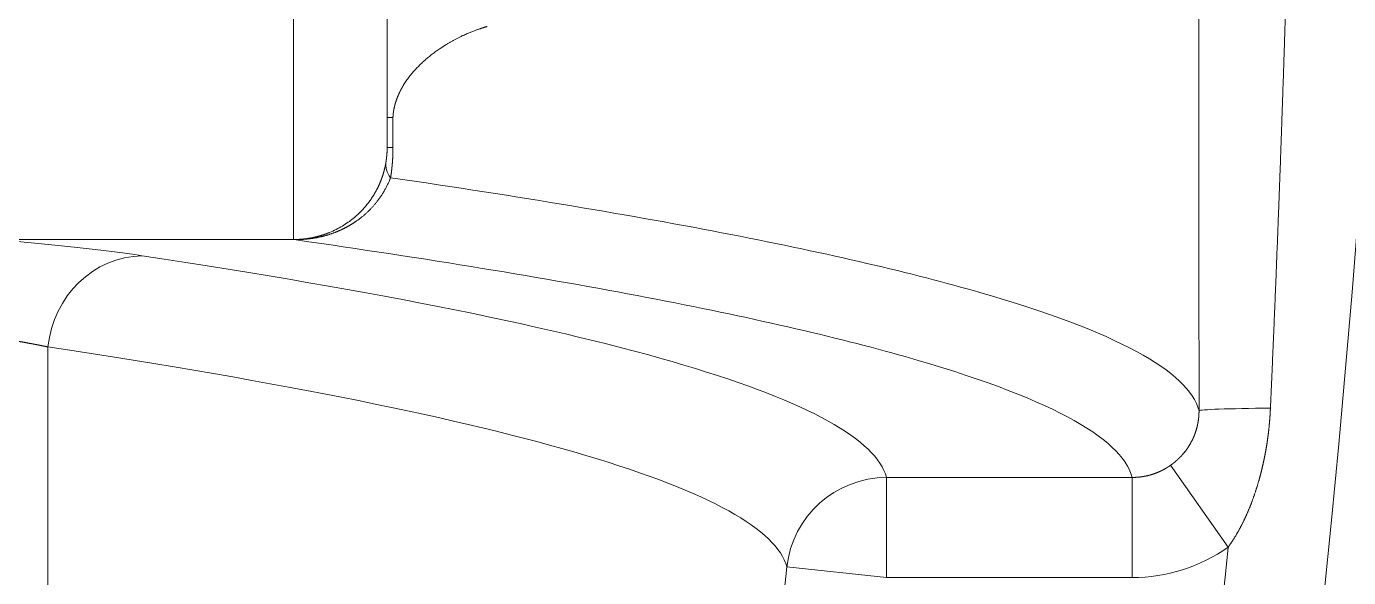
# Model space of a CAD drawing. Header units: millimetres. Extents: x 4664 to 8864, y -38 to 2932.
# Drawn here: x 8019.29 to 8036.52, y 2195.57 to 2202.75 of the extents above; entities that cross this region are included whole.
import ezdxf

# ---------------------------------------------------------------- set-up
doc = ezdxf.new("R2010")
doc.units = ezdxf.units.MM

msp = doc.modelspace()

# ---------------------------------------------------------------- linework, layer by layer
at = {"lineweight": 5}
for p, q in [((8022.773, 2199.975), (8022.773, 2228.386)), ((8023.991, 2227.187), (8023.991, 2201.174)), ((8023.991, 2201.564), (8024.068, 2201.564)), ((8024.068, 2201.564), (8024.068, 2201.174)), ((8023.991, 2201.174), (8024.068, 2201.174)), ((8019.572, 2198.576), (8019.572, 2154.059)), ((8034.2, 2197.034), (8034.95, 2195.967)), ((8030.499, 2196.876), (8030.499, 2195.571)), ((8030.499, 2196.876), (8033.7, 2196.876)), ((8033.7, 2196.876), (8033.7, 2195.571)), ((8030.499, 2195.571), (8029.2, 2195.709)), ((8033.7, 2195.571), (8030.499, 2195.571))]:
    msp.add_line(p, q, dxfattribs=at)
for radius, start, end in [(182.774, 339.96842, 20.03158), (181.468, 339.96842, 354.23964), (175.775, 339.99883, 353.9677)]:
    msp.add_arc((7854.399, 2214.181), radius, start, end, dxfattribs=at)
for centre, major_axis, ratio, start_param, end_param in [((8025.266, 2200.78), (1.29, -0.206), 0.402371, 3.144489, 3.519237), ((8022.78, 2200.844), (-0.124, -0.862), 0.938236, 0.151845, 0.178655), ((8022.835, 2198.672), (0.028, -1.306), 0.064701, 3.195335, 3.203246), ((8020.799, 2198.46), (-0.195, -1.291), 0.943527, 3.300231, 4.764875), ((7854.399, 2196.744), (-176.118, 0), 0.052336, 3.15581, 3.475337), ((7854.399, 2195.579), (174.819, 0), 0.052336, 0.014217, 0.333745), ((8035.877, 2197.744), (1.306, 0), 0.027253, 1.861945, 3.128005), ((8030.499, 2195.571), (-1.26, -0.342), 0.998529, 4.447498, 5.912142)]:
    msp.add_ellipse(centre, major_axis=major_axis, ratio=ratio, start_param=start_param, end_param=end_param, dxfattribs=at)
for points, knots in [([(8034.571, 2197.744), (8034.571, 2197.767), (8034.571, 2197.813), (8034.571, 2197.882), (8034.571, 2197.951), (8034.571, 2198.021), (8034.571, 2198.091), (8034.571, 2198.161), (8034.571, 2198.231), (8034.571, 2198.302), (8034.571, 2198.372), (8034.571, 2198.443), (8034.571, 2198.514), (8034.571, 2198.585), (8034.571, 2198.657), (8034.57, 2198.728), (8034.57, 2198.8), (8034.57, 2198.872), (8034.57, 2198.944), (8034.57, 2199.017), (8034.57, 2199.089), (8034.57, 2199.162), (8034.57, 2199.235), (8034.57, 2199.308), (8034.57, 2199.382), (8034.57, 2199.569), (8034.57, 2199.873), (8034.57, 2200.297), (8034.57, 2200.729), (8034.57, 2201.298), (8034.57, 2202.015), (8034.57, 2202.652), (8034.57, 2203.079), (8034.57, 2203.283), (8034.57, 2203.491), (8034.57, 2203.702), (8034.57, 2203.919), (8034.57, 2204.139), (8034.569, 2204.363), (8034.569, 2204.515), (8034.569, 2204.591)], [0, 0, 0, 0, 0.010091, 0.020211, 0.030359, 0.040535, 0.05074, 0.060972, 0.071233, 0.081523, 0.09184, 0.102186, 0.112561, 0.122963, 0.133394, 0.143853, 0.154341, 0.164856, 0.1754, 0.185973, 0.196573, 0.207202, 0.21786, 0.228545, 0.239259, 0.250001, 0.3106, 0.372466, 0.4356, 0.5, 0.621652, 0.75, 0.779093, 0.808802, 0.839127, 0.870069, 0.901627, 0.933802, 0.966593, 1, 1, 1, 1]), ([(8035.745, 2204.598), (8035.744, 2204.57), (8035.742, 2204.515), (8035.74, 2204.432), (8035.738, 2204.349), (8035.736, 2204.267), (8035.733, 2204.184), (8035.731, 2204.102), (8035.729, 2204.019), (8035.727, 2203.937), (8035.724, 2203.855), (8035.722, 2203.772), (8035.72, 2203.69), (8035.717, 2203.608), (8035.715, 2203.526), (8035.712, 2203.444), (8035.71, 2203.362), (8035.707, 2203.28), (8035.705, 2203.198), (8035.703, 2203.116), (8035.7, 2203.035), (8035.698, 2202.953), (8035.695, 2202.871), (8035.692, 2202.79), (8035.69, 2202.708), (8035.687, 2202.627), (8035.685, 2202.546), (8035.682, 2202.464), (8035.679, 2202.383), (8035.677, 2202.302), (8035.674, 2202.221), (8035.672, 2202.14), (8035.669, 2202.059), (8035.666, 2201.978), (8035.663, 2201.897), (8035.661, 2201.816), (8035.658, 2201.736), (8035.655, 2201.655), (8035.652, 2201.574), (8035.65, 2201.494), (8035.647, 2201.413), (8035.644, 2201.333), (8035.641, 2201.253), (8035.638, 2201.172), (8035.635, 2201.092), (8035.633, 2201.012), (8035.63, 2200.932), (8035.627, 2200.852), (8035.624, 2200.772), (8035.621, 2200.692), (8035.618, 2200.612), (8035.615, 2200.532), (8035.612, 2200.452), (8035.609, 2200.373), (8035.606, 2200.293), (8035.603, 2200.213), (8035.6, 2200.134), (8035.597, 2200.055), (8035.594, 2199.975), (8035.591, 2199.896), (8035.587, 2199.817), (8035.584, 2199.737), (8035.581, 2199.658), (8035.578, 2199.579), (8035.575, 2199.5), (8035.572, 2199.421), (8035.569, 2199.342), (8035.565, 2199.264), (8035.562, 2199.185), (8035.559, 2199.106), (8035.556, 2199.027), (8035.552, 2198.949), (8035.549, 2198.87), (8035.546, 2198.792), (8035.542, 2198.713), (8035.539, 2198.635), (8035.536, 2198.557), (8035.532, 2198.479), (8035.529, 2198.401), (8035.526, 2198.322), (8035.522, 2198.244), (8035.519, 2198.166), (8035.516, 2198.089), (8035.512, 2198.011), (8035.509, 2197.933), (8035.505, 2197.855), (8035.503, 2197.803), (8035.502, 2197.778)], [0, 0, 0, 0, 0.01214, 0.024271, 0.036393, 0.048506, 0.06061, 0.072705, 0.084792, 0.096869, 0.108937, 0.120996, 0.133046, 0.145088, 0.15712, 0.169144, 0.181158, 0.193164, 0.20516, 0.217148, 0.229126, 0.241096, 0.253057, 0.265009, 0.276951, 0.288885, 0.30081, 0.312726, 0.324633, 0.336532, 0.348421, 0.360301, 0.372172, 0.384035, 0.395888, 0.407733, 0.419569, 0.431395, 0.443213, 0.455022, 0.466822, 0.478613, 0.490395, 0.502168, 0.513932, 0.525688, 0.537434, 0.549172, 0.5609, 0.57262, 0.584331, 0.596033, 0.607726, 0.61941, 0.631085, 0.642751, 0.654409, 0.666057, 0.677697, 0.689328, 0.700949, 0.712562, 0.724166, 0.735762, 0.747348, 0.758925, 0.770494, 0.782053, 0.793604, 0.805146, 0.816679, 0.828203, 0.839718, 0.851224, 0.862722, 0.874211, 0.88569, 0.897161, 0.908623, 0.920076, 0.931521, 0.942956, 0.954382, 0.9658, 0.977209, 0.988609, 1, 1, 1, 1]), ([(8025.297, 2202.751), (8025.296, 2202.75), (8025.294, 2202.75), (8025.29, 2202.748), (8025.284, 2202.747), (8025.277, 2202.745), (8025.269, 2202.742), (8025.26, 2202.74), (8025.249, 2202.736), (8025.237, 2202.733), (8025.224, 2202.728), (8025.209, 2202.724), (8025.194, 2202.718), (8025.177, 2202.713), (8025.158, 2202.706), (8025.139, 2202.699), (8025.118, 2202.691), (8025.096, 2202.682), (8025.072, 2202.673), (8025.047, 2202.663), (8025.021, 2202.651), (8024.997, 2202.64), (8024.975, 2202.631), (8024.957, 2202.622), (8024.939, 2202.613), (8024.922, 2202.604), (8024.904, 2202.596), (8024.887, 2202.587), (8024.871, 2202.578), (8024.854, 2202.569), (8024.838, 2202.56), (8024.822, 2202.552), (8024.807, 2202.543), (8024.792, 2202.534), (8024.777, 2202.525), (8024.763, 2202.517), (8024.749, 2202.508), (8024.735, 2202.499), (8024.722, 2202.491), (8024.709, 2202.482), (8024.696, 2202.474), (8024.67, 2202.456), (8024.631, 2202.429), (8024.58, 2202.391), (8024.532, 2202.352), (8024.486, 2202.314), (8024.444, 2202.275), (8024.404, 2202.236), (8024.371, 2202.201), (8024.343, 2202.171), (8024.321, 2202.145), (8024.299, 2202.119), (8024.279, 2202.093), (8024.26, 2202.067), (8024.241, 2202.041), (8024.224, 2202.015), (8024.212, 2201.996), (8024.205, 2201.985), (8024.203, 2201.982), (8024.201, 2201.978), (8024.199, 2201.975), (8024.197, 2201.972), (8024.195, 2201.968), (8024.193, 2201.965), (8024.191, 2201.962), (8024.189, 2201.959), (8024.187, 2201.955), (8024.186, 2201.952), (8024.184, 2201.949), (8024.182, 2201.945), (8024.18, 2201.942), (8024.178, 2201.939), (8024.176, 2201.935), (8024.175, 2201.932), (8024.173, 2201.929), (8024.171, 2201.926), (8024.169, 2201.922), (8024.168, 2201.919), (8024.166, 2201.916), (8024.164, 2201.912), (8024.163, 2201.909), (8024.161, 2201.906), (8024.159, 2201.902), (8024.158, 2201.899), (8024.156, 2201.896), (8024.154, 2201.893), (8024.153, 2201.889), (8024.151, 2201.886), (8024.15, 2201.883), (8024.148, 2201.879), (8024.147, 2201.876), (8024.145, 2201.873), (8024.144, 2201.869), (8024.142, 2201.866), (8024.141, 2201.863), (8024.139, 2201.86), (8024.138, 2201.856), (8024.136, 2201.853), (8024.135, 2201.85), (8024.134, 2201.846), (8024.132, 2201.843), (8024.131, 2201.84), (8024.129, 2201.836), (8024.128, 2201.833), (8024.127, 2201.83), (8024.126, 2201.827), (8024.124, 2201.823), (8024.123, 2201.82), (8024.122, 2201.817), (8024.12, 2201.813), (8024.119, 2201.81), (8024.118, 2201.807), (8024.117, 2201.804), (8024.116, 2201.8), (8024.114, 2201.797), (8024.113, 2201.794), (8024.112, 2201.791), (8024.111, 2201.787), (8024.11, 2201.784), (8024.109, 2201.781), (8024.108, 2201.777), (8024.107, 2201.774), (8024.105, 2201.771), (8024.104, 2201.768), (8024.103, 2201.764), (8024.102, 2201.761), (8024.101, 2201.758), (8024.1, 2201.755), (8024.099, 2201.751), (8024.098, 2201.748), (8024.097, 2201.745), (8024.097, 2201.742), (8024.096, 2201.738), (8024.095, 2201.735), (8024.094, 2201.732), (8024.093, 2201.729), (8024.092, 2201.726), (8024.091, 2201.722), (8024.09, 2201.719), (8024.09, 2201.716), (8024.089, 2201.713), (8024.088, 2201.709), (8024.087, 2201.706), (8024.086, 2201.703), (8024.086, 2201.7), (8024.085, 2201.697), (8024.084, 2201.694), (8024.084, 2201.69), (8024.083, 2201.687), (8024.082, 2201.684), (8024.082, 2201.681), (8024.081, 2201.678), (8024.08, 2201.674), (8024.08, 2201.671), (8024.079, 2201.668), (8024.079, 2201.665), (8024.078, 2201.662), (8024.077, 2201.659), (8024.077, 2201.656), (8024.076, 2201.652), (8024.076, 2201.649), (8024.075, 2201.646), (8024.075, 2201.643), (8024.074, 2201.64), (8024.074, 2201.637), (8024.074, 2201.634), (8024.073, 2201.631), (8024.073, 2201.627), (8024.072, 2201.624), (8024.072, 2201.621), (8024.072, 2201.618), (8024.071, 2201.615), (8024.071, 2201.612), (8024.071, 2201.609), (8024.07, 2201.606), (8024.07, 2201.603), (8024.07, 2201.6), (8024.07, 2201.597), (8024.069, 2201.594), (8024.069, 2201.591), (8024.069, 2201.588), (8024.069, 2201.585), (8024.069, 2201.582), (8024.068, 2201.579), (8024.068, 2201.576), (8024.068, 2201.573), (8024.068, 2201.57), (8024.068, 2201.567), (8024.068, 2201.565), (8024.068, 2201.564)], [0, 0, 0, 0, 0.00255, 0.006145, 0.010785, 0.016471, 0.023202, 0.030979, 0.039801, 0.04967, 0.060586, 0.072549, 0.085559, 0.099617, 0.114723, 0.130878, 0.148082, 0.166336, 0.18564, 0.205996, 0.227403, 0.249862, 0.265012, 0.279882, 0.294472, 0.308783, 0.322814, 0.336565, 0.350035, 0.363226, 0.376136, 0.388766, 0.401115, 0.413184, 0.424971, 0.436478, 0.447705, 0.45865, 0.469314, 0.479697, 0.489799, 0.499619, 0.542288, 0.582644, 0.620688, 0.656417, 0.689831, 0.72093, 0.749714, 0.768005, 0.785533, 0.802298, 0.818302, 0.833546, 0.848031, 0.861757, 0.874729, 0.876324, 0.877909, 0.879483, 0.881046, 0.882599, 0.884141, 0.885672, 0.887193, 0.888703, 0.890203, 0.891692, 0.89317, 0.894638, 0.896095, 0.897542, 0.898978, 0.900403, 0.901818, 0.903223, 0.904616, 0.906, 0.907373, 0.908735, 0.910087, 0.911428, 0.912759, 0.914079, 0.915389, 0.916689, 0.917978, 0.919257, 0.920525, 0.921783, 0.92303, 0.924267, 0.925494, 0.92671, 0.927916, 0.929112, 0.930297, 0.931472, 0.932637, 0.933792, 0.934936, 0.93607, 0.937194, 0.938307, 0.939411, 0.940504, 0.941587, 0.94266, 0.943723, 0.944776, 0.945819, 0.946851, 0.947874, 0.948887, 0.949889, 0.950882, 0.951865, 0.952838, 0.953801, 0.954754, 0.955697, 0.956631, 0.957555, 0.958469, 0.959373, 0.960268, 0.961153, 0.962028, 0.962894, 0.96375, 0.964597, 0.965435, 0.966263, 0.967081, 0.967891, 0.968691, 0.969482, 0.970263, 0.971036, 0.971799, 0.972554, 0.973299, 0.974036, 0.974764, 0.975483, 0.976193, 0.976895, 0.977588, 0.978272, 0.978948, 0.979616, 0.980276, 0.980927, 0.98157, 0.982206, 0.982833, 0.983453, 0.984065, 0.984669, 0.985266, 0.985855, 0.986437, 0.987013, 0.987581, 0.988142, 0.988697, 0.989245, 0.989786, 0.990321, 0.990851, 0.991374, 0.991891, 0.992403, 0.99291, 0.993411, 0.993907, 0.994398, 0.994885, 0.995368, 0.995846, 0.99632, 0.996791, 0.997258, 0.997721, 0.998182, 0.99864, 0.999095, 0.999549, 1, 1, 1, 1]), ([(8023.976, 2200.985), (8023.977, 2200.986), (8023.977, 2200.987), (8023.977, 2200.99), (8023.978, 2200.992), (8023.978, 2200.995), (8023.978, 2200.997), (8023.979, 2201), (8023.979, 2201.002), (8023.979, 2201.005), (8023.98, 2201.008), (8023.98, 2201.01), (8023.981, 2201.013), (8023.981, 2201.015), (8023.981, 2201.018), (8023.982, 2201.02), (8023.982, 2201.023), (8023.982, 2201.025), (8023.983, 2201.028), (8023.983, 2201.03), (8023.983, 2201.033), (8023.983, 2201.035), (8023.984, 2201.038), (8023.984, 2201.04), (8023.984, 2201.043), (8023.985, 2201.046), (8023.985, 2201.048), (8023.985, 2201.051), (8023.985, 2201.053), (8023.986, 2201.056), (8023.986, 2201.058), (8023.986, 2201.061), (8023.986, 2201.063), (8023.987, 2201.066), (8023.987, 2201.068), (8023.987, 2201.071), (8023.987, 2201.073), (8023.987, 2201.076), (8023.988, 2201.078), (8023.988, 2201.081), (8023.988, 2201.084), (8023.988, 2201.086), (8023.988, 2201.089), (8023.989, 2201.091), (8023.989, 2201.094), (8023.989, 2201.096), (8023.989, 2201.099), (8023.989, 2201.101), (8023.989, 2201.104), (8023.99, 2201.106), (8023.99, 2201.109), (8023.99, 2201.111), (8023.99, 2201.114), (8023.99, 2201.116), (8023.99, 2201.119), (8023.99, 2201.121), (8023.99, 2201.124), (8023.99, 2201.127), (8023.991, 2201.129), (8023.991, 2201.132), (8023.991, 2201.134), (8023.991, 2201.137), (8023.991, 2201.139), (8023.991, 2201.142), (8023.991, 2201.144), (8023.991, 2201.147), (8023.991, 2201.149), (8023.991, 2201.152), (8023.991, 2201.154), (8023.991, 2201.157), (8023.991, 2201.159), (8023.991, 2201.162), (8023.991, 2201.164), (8023.991, 2201.167), (8023.991, 2201.169), (8023.991, 2201.172), (8023.991, 2201.174), (8023.991, 2201.174)], [0, 0, 0, 0, 0.016034, 0.03197, 0.047809, 0.063552, 0.079199, 0.094751, 0.110209, 0.125575, 0.140848, 0.156029, 0.17112, 0.186121, 0.201034, 0.215858, 0.230596, 0.245248, 0.259814, 0.274297, 0.288696, 0.303013, 0.317249, 0.331405, 0.345482, 0.359481, 0.373403, 0.387249, 0.401021, 0.414719, 0.428345, 0.441899, 0.455383, 0.468799, 0.482146, 0.495428, 0.508644, 0.521796, 0.534885, 0.547913, 0.560881, 0.573791, 0.586643, 0.599439, 0.61218, 0.624868, 0.637504, 0.650089, 0.662626, 0.675115, 0.687558, 0.699956, 0.712312, 0.724625, 0.736899, 0.749134, 0.761332, 0.773495, 0.785623, 0.79772, 0.809786, 0.821822, 0.833832, 0.845815, 0.857774, 0.869711, 0.881627, 0.893523, 0.905402, 0.917265, 0.929114, 0.94095, 0.952775, 0.964591, 0.976399, 0.988202, 1, 1, 1, 1]), ([(8024.068, 2201.174), (8024.068, 2201.173), (8024.068, 2201.17), (8024.068, 2201.166), (8024.068, 2201.161), (8024.068, 2201.157), (8024.068, 2201.152), (8024.068, 2201.148), (8024.068, 2201.144), (8024.068, 2201.139), (8024.068, 2201.135), (8024.067, 2201.131), (8024.067, 2201.126), (8024.067, 2201.122), (8024.067, 2201.117), (8024.067, 2201.113), (8024.067, 2201.109), (8024.067, 2201.104), (8024.067, 2201.1), (8024.067, 2201.095), (8024.066, 2201.091), (8024.066, 2201.087), (8024.066, 2201.082), (8024.066, 2201.078), (8024.066, 2201.073), (8024.066, 2201.069), (8024.065, 2201.065), (8024.065, 2201.06), (8024.065, 2201.056), (8024.065, 2201.052), (8024.065, 2201.047), (8024.064, 2201.043), (8024.064, 2201.038), (8024.064, 2201.034), (8024.064, 2201.03), (8024.063, 2201.025), (8024.063, 2201.021), (8024.063, 2201.016), (8024.063, 2201.012), (8024.062, 2201.008), (8024.062, 2201.003), (8024.062, 2200.999), (8024.061, 2200.994), (8024.061, 2200.99), (8024.061, 2200.986), (8024.06, 2200.981), (8024.06, 2200.977), (8024.06, 2200.971), (8024.059, 2200.964), (8024.058, 2200.955), (8024.058, 2200.946), (8024.057, 2200.937), (8024.056, 2200.928), (8024.055, 2200.92), (8024.054, 2200.911), (8024.053, 2200.902), (8024.052, 2200.893), (8024.051, 2200.885), (8024.05, 2200.876), (8024.049, 2200.867), (8024.048, 2200.858), (8024.047, 2200.85), (8024.046, 2200.841), (8024.045, 2200.832), (8024.043, 2200.824), (8024.042, 2200.815), (8024.041, 2200.806), (8024.04, 2200.798), (8024.038, 2200.789), (8024.037, 2200.783), (8024.037, 2200.78)], [0, 0, 0, 0, 0.010746, 0.021493, 0.032241, 0.042992, 0.053744, 0.064499, 0.075256, 0.086017, 0.09678, 0.107548, 0.118319, 0.129094, 0.139873, 0.150657, 0.161446, 0.17224, 0.18304, 0.193846, 0.204658, 0.215476, 0.2263, 0.237132, 0.247971, 0.258817, 0.269671, 0.280533, 0.291404, 0.302283, 0.313171, 0.324068, 0.334974, 0.345891, 0.356817, 0.367754, 0.378701, 0.389658, 0.400627, 0.411608, 0.4226, 0.433603, 0.444619, 0.455648, 0.466689, 0.477743, 0.48881, 0.499891, 0.522171, 0.544481, 0.566823, 0.589198, 0.611608, 0.634056, 0.656544, 0.679074, 0.701647, 0.724267, 0.746934, 0.769651, 0.79242, 0.815243, 0.838122, 0.861059, 0.884055, 0.907113, 0.930235, 0.953422, 0.976676, 1, 1, 1, 1]), ([(8022.803, 2199.976), (8022.804, 2199.976), (8022.807, 2199.976), (8022.811, 2199.976), (8022.815, 2199.976), (8022.82, 2199.976), (8022.824, 2199.976), (8022.829, 2199.976), (8022.833, 2199.977), (8022.838, 2199.977), (8022.843, 2199.977), (8022.848, 2199.977), (8022.853, 2199.978), (8022.858, 2199.978), (8022.863, 2199.978), (8022.869, 2199.979), (8022.874, 2199.979), (8022.88, 2199.98), (8022.885, 2199.98), (8022.891, 2199.981), (8022.897, 2199.981), (8022.903, 2199.982), (8022.909, 2199.982), (8022.917, 2199.983), (8022.928, 2199.985), (8022.94, 2199.986), (8022.952, 2199.988), (8022.963, 2199.989), (8022.972, 2199.991), (8022.982, 2199.992), (8022.99, 2199.994), (8022.997, 2199.995), (8023.004, 2199.996), (8023.009, 2199.998), (8023.014, 2199.998), (8023.018, 2199.999), (8023.021, 2200), (8023.023, 2200), (8023.025, 2200.001), (8023.028, 2200.001), (8023.03, 2200.002), (8023.033, 2200.002), (8023.036, 2200.003), (8023.038, 2200.004), (8023.041, 2200.004), (8023.044, 2200.005), (8023.046, 2200.005), (8023.049, 2200.006), (8023.052, 2200.007), (8023.054, 2200.007), (8023.057, 2200.008), (8023.06, 2200.008), (8023.062, 2200.009), (8023.065, 2200.01), (8023.067, 2200.01), (8023.07, 2200.011), (8023.073, 2200.012), (8023.075, 2200.012), (8023.078, 2200.013), (8023.08, 2200.014), (8023.083, 2200.014), (8023.085, 2200.015), (8023.088, 2200.016), (8023.09, 2200.016), (8023.093, 2200.017), (8023.095, 2200.018), (8023.098, 2200.018), (8023.1, 2200.019), (8023.103, 2200.02), (8023.105, 2200.02), (8023.108, 2200.021), (8023.11, 2200.022), (8023.113, 2200.022), (8023.115, 2200.023), (8023.118, 2200.024), (8023.12, 2200.024), (8023.122, 2200.025), (8023.125, 2200.026), (8023.127, 2200.027), (8023.13, 2200.027), (8023.132, 2200.028), (8023.134, 2200.029), (8023.137, 2200.029), (8023.139, 2200.03), (8023.141, 2200.031), (8023.144, 2200.032), (8023.146, 2200.032), (8023.148, 2200.033), (8023.151, 2200.034), (8023.153, 2200.035), (8023.155, 2200.035), (8023.158, 2200.036), (8023.16, 2200.037), (8023.162, 2200.038), (8023.165, 2200.038), (8023.167, 2200.039), (8023.169, 2200.04), (8023.171, 2200.041), (8023.174, 2200.041), (8023.176, 2200.042), (8023.178, 2200.043), (8023.18, 2200.044), (8023.182, 2200.045), (8023.185, 2200.045), (8023.187, 2200.046), (8023.189, 2200.047), (8023.191, 2200.048), (8023.193, 2200.048), (8023.195, 2200.049), (8023.198, 2200.05), (8023.2, 2200.051), (8023.202, 2200.052), (8023.204, 2200.052), (8023.206, 2200.053), (8023.208, 2200.054), (8023.21, 2200.055), (8023.212, 2200.056), (8023.215, 2200.056), (8023.217, 2200.057), (8023.219, 2200.058), (8023.221, 2200.059), (8023.223, 2200.06), (8023.225, 2200.06), (8023.227, 2200.061), (8023.229, 2200.062), (8023.231, 2200.063), (8023.233, 2200.064), (8023.235, 2200.064), (8023.237, 2200.065), (8023.268, 2200.078), (8023.327, 2200.105), (8023.408, 2200.149), (8023.482, 2200.198), (8023.549, 2200.248), (8023.606, 2200.298), (8023.656, 2200.347), (8023.699, 2200.393), (8023.738, 2200.441), (8023.774, 2200.489), (8023.806, 2200.537), (8023.835, 2200.585), (8023.854, 2200.62), (8023.865, 2200.641), (8023.869, 2200.649), (8023.873, 2200.657), (8023.877, 2200.665), (8023.881, 2200.673), (8023.884, 2200.681), (8023.888, 2200.689), (8023.891, 2200.697), (8023.895, 2200.705), (8023.898, 2200.713), (8023.901, 2200.721), (8023.905, 2200.728), (8023.908, 2200.736), (8023.911, 2200.744), (8023.914, 2200.752), (8023.917, 2200.76), (8023.92, 2200.768), (8023.923, 2200.775), (8023.925, 2200.783), (8023.928, 2200.791), (8023.931, 2200.799), (8023.933, 2200.806), (8023.936, 2200.814), (8023.938, 2200.822), (8023.94, 2200.829), (8023.943, 2200.837), (8023.945, 2200.845), (8023.947, 2200.852), (8023.949, 2200.86), (8023.951, 2200.867), (8023.953, 2200.875), (8023.955, 2200.882), (8023.957, 2200.89), (8023.959, 2200.897), (8023.961, 2200.905), (8023.962, 2200.912), (8023.964, 2200.919), (8023.966, 2200.927), (8023.967, 2200.934), (8023.969, 2200.941), (8023.97, 2200.949), (8023.971, 2200.956), (8023.973, 2200.963), (8023.974, 2200.97), (8023.975, 2200.978), (8023.976, 2200.982), (8023.976, 2200.985)], [0, 0, 0, 0, 0.0023, 0.004653, 0.007057, 0.009514, 0.012022, 0.014583, 0.017196, 0.019861, 0.022578, 0.025347, 0.028169, 0.031043, 0.033969, 0.036947, 0.039978, 0.043061, 0.046196, 0.049384, 0.052624, 0.055916, 0.059261, 0.062658, 0.07014, 0.077145, 0.083675, 0.089729, 0.095306, 0.100409, 0.105035, 0.109185, 0.11286, 0.116058, 0.118781, 0.121028, 0.1228, 0.124095, 0.124914, 0.126459, 0.128, 0.129537, 0.131071, 0.1326, 0.134126, 0.135648, 0.137167, 0.138681, 0.140192, 0.141699, 0.143202, 0.144702, 0.146198, 0.14769, 0.149178, 0.150663, 0.152143, 0.15362, 0.155094, 0.156563, 0.158029, 0.159491, 0.160949, 0.162404, 0.163854, 0.165301, 0.166745, 0.168184, 0.16962, 0.171052, 0.17248, 0.173904, 0.175325, 0.176742, 0.178155, 0.179564, 0.18097, 0.182372, 0.18377, 0.185165, 0.186555, 0.187942, 0.189325, 0.190705, 0.19208, 0.193452, 0.19482, 0.196185, 0.197545, 0.198902, 0.200255, 0.201605, 0.20295, 0.204292, 0.20563, 0.206964, 0.208295, 0.209622, 0.210945, 0.212264, 0.21358, 0.214892, 0.2162, 0.217504, 0.218805, 0.220102, 0.221395, 0.222684, 0.22397, 0.225252, 0.22653, 0.227804, 0.229075, 0.230342, 0.231605, 0.232864, 0.23412, 0.235371, 0.23662, 0.237864, 0.239105, 0.240341, 0.241575, 0.242804, 0.24403, 0.245252, 0.24647, 0.247684, 0.248895, 0.250102, 0.304621, 0.356821, 0.406729, 0.454377, 0.4998, 0.537529, 0.574524, 0.61081, 0.646417, 0.681375, 0.715714, 0.749469, 0.755056, 0.760635, 0.766205, 0.771767, 0.77732, 0.782866, 0.788404, 0.793934, 0.799456, 0.804971, 0.810479, 0.81598, 0.821474, 0.826962, 0.832443, 0.837917, 0.843385, 0.848847, 0.854304, 0.859754, 0.865199, 0.870638, 0.876073, 0.881502, 0.886926, 0.892346, 0.897761, 0.903171, 0.908578, 0.91398, 0.919378, 0.924773, 0.930164, 0.935552, 0.940936, 0.946318, 0.951696, 0.957072, 0.962445, 0.967816, 0.973184, 0.978551, 0.983916, 0.989279, 0.99464, 1, 1, 1, 1]), ([(8024.036, 2200.78), (8024.036, 2200.78), (8024.036, 2200.78), (8024.036, 2200.78), (8024.036, 2200.779), (8024.036, 2200.779), (8024.035, 2200.778), (8024.035, 2200.777), (8024.034, 2200.776), (8024.034, 2200.774), (8024.033, 2200.773), (8024.033, 2200.771), (8024.032, 2200.769), (8024.031, 2200.766), (8024.03, 2200.764), (8024.029, 2200.761), (8024.028, 2200.759), (8024.027, 2200.756), (8024.025, 2200.753), (8024.024, 2200.749), (8024.022, 2200.746), (8024.019, 2200.737), (8024.012, 2200.722), (8024, 2200.696), (8023.985, 2200.664), (8023.963, 2200.624), (8023.94, 2200.584), (8023.915, 2200.545), (8023.889, 2200.508), (8023.865, 2200.475), (8023.841, 2200.445), (8023.818, 2200.418), (8023.794, 2200.391), (8023.769, 2200.365), (8023.744, 2200.34), (8023.718, 2200.316), (8023.691, 2200.292), (8023.664, 2200.27), (8023.637, 2200.248), (8023.608, 2200.227), (8023.586, 2200.212), (8023.571, 2200.201), (8023.561, 2200.195), (8023.552, 2200.189), (8023.543, 2200.183), (8023.533, 2200.177), (8023.524, 2200.171), (8023.514, 2200.166), (8023.505, 2200.16), (8023.495, 2200.154), (8023.485, 2200.149), (8023.476, 2200.144), (8023.466, 2200.138), (8023.456, 2200.133), (8023.446, 2200.128), (8023.436, 2200.123), (8023.426, 2200.118), (8023.416, 2200.113), (8023.406, 2200.108), (8023.396, 2200.103), (8023.386, 2200.098), (8023.376, 2200.094), (8023.365, 2200.089), (8023.355, 2200.085), (8023.345, 2200.08), (8023.334, 2200.076), (8023.324, 2200.072), (8023.314, 2200.068), (8023.303, 2200.064), (8023.293, 2200.06), (8023.282, 2200.056), (8023.272, 2200.052), (8023.261, 2200.049), (8023.251, 2200.045), (8023.24, 2200.042), (8023.229, 2200.038), (8023.219, 2200.035), (8023.208, 2200.032), (8023.197, 2200.029), (8023.187, 2200.026), (8023.176, 2200.023), (8023.165, 2200.02), (8023.155, 2200.017), (8023.144, 2200.014), (8023.133, 2200.012), (8023.122, 2200.009), (8023.112, 2200.007), (8023.101, 2200.005), (8023.09, 2200.002), (8023.079, 2200), (8023.068, 2199.998), (8023.058, 2199.996), (8023.047, 2199.995), (8023.036, 2199.993), (8023.025, 2199.991), (8023.015, 2199.989), (8023.004, 2199.988), (8022.993, 2199.987), (8022.982, 2199.985), (8022.972, 2199.984), (8022.961, 2199.983), (8022.95, 2199.982), (8022.939, 2199.981), (8022.929, 2199.98), (8022.918, 2199.979), (8022.907, 2199.978), (8022.897, 2199.977), (8022.886, 2199.977), (8022.876, 2199.976), (8022.865, 2199.976), (8022.854, 2199.976), (8022.844, 2199.975), (8022.833, 2199.975), (8022.823, 2199.975), (8022.812, 2199.975), (8022.805, 2199.975), (8022.802, 2199.975)], [0, 0, 0, 0, 0.000082, 0.00032, 0.000713, 0.001262, 0.001967, 0.002827, 0.003844, 0.005017, 0.006346, 0.007831, 0.009473, 0.011272, 0.013228, 0.015341, 0.017612, 0.020041, 0.022628, 0.025374, 0.028279, 0.031343, 0.047079, 0.062675, 0.094878, 0.125239, 0.159035, 0.191157, 0.221547, 0.250158, 0.273694, 0.297092, 0.32034, 0.343429, 0.366349, 0.389091, 0.411646, 0.434006, 0.456161, 0.478106, 0.499833, 0.506714, 0.513593, 0.520471, 0.527348, 0.534222, 0.541094, 0.547964, 0.554832, 0.561697, 0.568559, 0.575418, 0.582273, 0.589125, 0.595974, 0.602818, 0.609659, 0.616495, 0.623326, 0.630153, 0.636976, 0.643793, 0.650605, 0.657411, 0.664212, 0.671007, 0.677797, 0.68458, 0.691356, 0.698127, 0.70489, 0.711647, 0.718397, 0.725139, 0.731874, 0.738602, 0.745322, 0.752034, 0.758738, 0.765434, 0.772122, 0.778802, 0.785472, 0.792134, 0.798788, 0.805432, 0.812067, 0.818693, 0.825309, 0.831916, 0.838513, 0.8451, 0.851678, 0.858245, 0.864803, 0.87135, 0.877887, 0.884413, 0.890929, 0.897434, 0.903929, 0.910412, 0.916885, 0.923347, 0.929797, 0.936237, 0.942665, 0.949081, 0.955487, 0.961881, 0.968263, 0.974634, 0.980993, 0.987341, 0.993676, 1, 1, 1, 1]), ([(8024.037, 2200.78), (8025.709, 2200.537), (8027.189, 2200.29), (8029.752, 2199.791), (8030.835, 2199.539), (8032.599, 2199.031), (8033.279, 2198.774), (8034.231, 2198.26), (8034.504, 2198.002), (8034.571, 2197.744)], [0, 0, 0, 0, 0.25, 0.25, 0.5, 0.5, 0.75, 0.75, 1, 1, 1, 1]), ([(8022.773, 2199.975), (8022.774, 2199.975), (8022.774, 2199.975), (8022.784, 2199.975), (8022.794, 2199.975), (8022.803, 2199.976)], [0, 0, 0, 0, 0.093825, 0.093825, 1, 1, 1, 1]), ([(8033.7, 2196.876), (8033.631, 2197.14), (8033.349, 2197.403), (8032.362, 2197.928), (8031.656, 2198.19), (8029.828, 2198.709), (8028.704, 2198.966), (8026.711, 2199.348), (8025.996, 2199.474), (8024.464, 2199.725), (8023.644, 2199.85), (8022.78, 2199.974)], [0, 0, 0, 0, 0.25, 0.25, 0.5, 0.5, 0.75, 0.75, 0.875, 0.875, 1, 1, 1, 1]), ([(8019.572, 2198.576), (8019.57, 2198.576), (8019.565, 2198.577), (8019.558, 2198.579), (8019.552, 2198.58), (8019.545, 2198.581), (8019.538, 2198.583), (8019.531, 2198.584), (8019.524, 2198.586), (8019.517, 2198.587), (8019.51, 2198.588), (8019.503, 2198.59), (8019.496, 2198.591), (8019.489, 2198.593), (8019.482, 2198.594), (8019.475, 2198.595), (8019.468, 2198.597), (8019.461, 2198.598), (8019.454, 2198.6), (8019.447, 2198.601), (8019.439, 2198.602), (8019.432, 2198.604), (8019.425, 2198.605), (8019.418, 2198.607), (8019.41, 2198.608), (8019.403, 2198.609), (8019.396, 2198.611), (8019.389, 2198.612), (8019.381, 2198.614), (8019.374, 2198.615), (8019.366, 2198.616), (8019.359, 2198.618), (8019.352, 2198.619), (8019.344, 2198.621), (8019.337, 2198.622), (8019.329, 2198.623), (8019.322, 2198.625), (8019.314, 2198.626), (8019.307, 2198.627), (8019.299, 2198.629), (8019.291, 2198.63), (8019.284, 2198.632), (8019.276, 2198.633), (8019.268, 2198.634), (8019.261, 2198.636), (8019.253, 2198.637), (8019.245, 2198.639), (8019.238, 2198.64), (8019.23, 2198.641), (8019.222, 2198.643), (8019.214, 2198.644), (8019.206, 2198.645), (8019.198, 2198.647), (8019.191, 2198.648), (8019.183, 2198.65), (8019.175, 2198.651), (8019.167, 2198.652), (8019.159, 2198.654), (8019.151, 2198.655), (8019.143, 2198.656), (8019.135, 2198.658), (8019.127, 2198.659), (8019.119, 2198.66), (8019.11, 2198.662), (8019.102, 2198.663), (8019.094, 2198.665), (8019.086, 2198.666), (8019.078, 2198.667), (8019.07, 2198.669), (8019.061, 2198.67), (8019.053, 2198.671), (8019.045, 2198.673), (8019.037, 2198.674), (8019.028, 2198.675), (8019.02, 2198.677), (8019.011, 2198.678), (8019.003, 2198.68), (8018.995, 2198.681), (8018.986, 2198.682), (8018.978, 2198.684), (8018.969, 2198.685), (8018.961, 2198.686), (8018.952, 2198.688), (8018.944, 2198.689), (8018.935, 2198.69), (8018.927, 2198.692), (8018.918, 2198.693), (8018.909, 2198.694), (8018.901, 2198.696), (8018.892, 2198.697), (8018.883, 2198.698), (8018.875, 2198.7), (8018.866, 2198.701), (8018.857, 2198.702), (8018.848, 2198.704), (8018.84, 2198.705), (8018.831, 2198.706), (8018.822, 2198.708), (8018.813, 2198.709), (8018.804, 2198.71), (8018.795, 2198.712), (8018.786, 2198.713), (8018.777, 2198.714), (8018.768, 2198.716), (8018.759, 2198.717), (8018.75, 2198.718), (8018.741, 2198.72), (8018.732, 2198.721), (8018.723, 2198.722), (8018.714, 2198.724), (8018.705, 2198.725), (8018.696, 2198.726), (8018.687, 2198.728), (8018.678, 2198.729), (8018.668, 2198.73), (8018.659, 2198.732), (8018.65, 2198.733), (8018.641, 2198.734), (8018.631, 2198.736), (8018.622, 2198.737), (8018.613, 2198.738), (8018.603, 2198.74), (8018.594, 2198.741), (8018.584, 2198.742), (8018.575, 2198.744), (8018.566, 2198.745), (8018.556, 2198.746), (8018.547, 2198.748), (8018.537, 2198.749), (8018.528, 2198.75), (8018.518, 2198.751), (8018.508, 2198.753), (8018.499, 2198.754), (8018.489, 2198.755), (8018.48, 2198.757), (8018.47, 2198.758), (8018.46, 2198.759), (8018.451, 2198.761), (8018.441, 2198.762), (8018.431, 2198.763), (8018.421, 2198.764), (8018.412, 2198.766), (8018.402, 2198.767), (8018.392, 2198.768), (8018.382, 2198.77), (8018.372, 2198.771), (8018.362, 2198.772), (8018.352, 2198.774), (8018.342, 2198.775), (8018.333, 2198.776), (8018.323, 2198.777), (8018.313, 2198.779), (8018.303, 2198.78), (8018.292, 2198.781), (8018.282, 2198.783), (8018.272, 2198.784), (8018.262, 2198.785), (8018.252, 2198.786), (8018.242, 2198.788), (8018.232, 2198.789), (8018.222, 2198.79), (8018.211, 2198.792), (8018.201, 2198.793), (8018.191, 2198.794), (8018.181, 2198.795), (8018.17, 2198.797), (8018.16, 2198.798), (8018.15, 2198.799), (8018.139, 2198.8), (8018.129, 2198.802), (8018.119, 2198.803), (8018.108, 2198.804), (8018.098, 2198.806), (8018.087, 2198.807), (8018.077, 2198.808), (8018.066, 2198.809), (8018.056, 2198.811), (8018.045, 2198.812), (8018.035, 2198.813), (8018.024, 2198.814), (8018.013, 2198.816), (8018.003, 2198.817), (8017.992, 2198.818), (8017.981, 2198.819), (8017.971, 2198.821), (8017.96, 2198.822), (8017.949, 2198.823), (8017.938, 2198.825), (8017.928, 2198.826), (8017.917, 2198.827), (8017.906, 2198.828), (8017.895, 2198.83), (8017.884, 2198.831), (8017.873, 2198.832), (8017.863, 2198.833), (8017.852, 2198.835), (8017.841, 2198.836), (8017.83, 2198.837), (8017.819, 2198.838), (8017.808, 2198.839), (8017.797, 2198.841), (8017.789, 2198.842), (8017.786, 2198.842)], [0, 0, 0, 0, 0.004981, 0.009962, 0.014943, 0.019924, 0.024905, 0.029887, 0.034869, 0.039851, 0.044833, 0.049815, 0.054798, 0.059781, 0.064764, 0.069747, 0.07473, 0.079714, 0.084698, 0.089682, 0.094666, 0.09965, 0.104635, 0.10962, 0.114605, 0.11959, 0.124575, 0.129561, 0.134546, 0.139532, 0.144518, 0.149505, 0.154491, 0.159478, 0.164465, 0.169452, 0.174439, 0.179427, 0.184414, 0.189402, 0.19439, 0.199379, 0.204367, 0.209356, 0.214345, 0.219334, 0.224323, 0.229312, 0.234302, 0.239292, 0.244282, 0.249272, 0.254262, 0.259253, 0.264244, 0.269235, 0.274226, 0.279217, 0.284209, 0.289201, 0.294193, 0.299185, 0.304177, 0.30917, 0.314162, 0.319155, 0.324148, 0.329142, 0.334135, 0.339129, 0.344123, 0.349117, 0.354111, 0.359106, 0.3641, 0.369095, 0.37409, 0.379085, 0.384081, 0.389076, 0.394072, 0.399068, 0.404065, 0.409061, 0.414058, 0.419054, 0.424051, 0.429048, 0.434046, 0.439043, 0.444041, 0.449039, 0.454037, 0.459036, 0.464034, 0.469033, 0.474032, 0.479031, 0.48403, 0.48903, 0.494029, 0.499029, 0.504029, 0.50903, 0.51403, 0.519031, 0.524032, 0.529033, 0.534034, 0.539035, 0.544037, 0.549039, 0.554041, 0.559043, 0.564045, 0.569048, 0.574051, 0.579054, 0.584057, 0.58906, 0.594064, 0.599068, 0.604072, 0.609076, 0.61408, 0.619085, 0.624089, 0.629094, 0.634099, 0.639105, 0.64411, 0.649116, 0.654122, 0.659128, 0.664134, 0.669141, 0.674147, 0.679154, 0.684161, 0.689168, 0.694176, 0.699184, 0.704191, 0.709199, 0.714208, 0.719216, 0.724225, 0.729233, 0.734242, 0.739252, 0.744261, 0.749271, 0.75428, 0.75929, 0.764301, 0.769311, 0.774322, 0.779332, 0.784343, 0.789354, 0.794366, 0.799377, 0.804389, 0.809401, 0.814413, 0.819425, 0.824438, 0.829451, 0.834464, 0.839477, 0.84449, 0.849503, 0.854517, 0.859531, 0.864545, 0.869559, 0.874574, 0.879589, 0.884603, 0.889619, 0.894634, 0.899649, 0.904665, 0.909681, 0.914697, 0.919713, 0.92473, 0.929746, 0.934763, 0.93978, 0.944797, 0.949815, 0.954832, 0.95985, 0.964868, 0.969886, 0.974905, 0.979924, 0.984942, 0.989961, 0.994981, 1, 1, 1, 1]), ([(8035.502, 2197.778), (8035.502, 2197.774), (8035.501, 2197.768), (8035.501, 2197.759), (8035.5, 2197.75), (8035.5, 2197.741), (8035.499, 2197.732), (8035.499, 2197.723), (8035.498, 2197.714), (8035.498, 2197.705), (8035.497, 2197.695), (8035.497, 2197.686), (8035.496, 2197.677), (8035.495, 2197.668), (8035.495, 2197.659), (8035.494, 2197.65), (8035.493, 2197.641), (8035.493, 2197.632), (8035.492, 2197.623), (8035.491, 2197.614), (8035.491, 2197.605), (8035.49, 2197.596), (8035.489, 2197.587), (8035.488, 2197.578), (8035.487, 2197.569), (8035.487, 2197.56), (8035.486, 2197.551), (8035.485, 2197.542), (8035.484, 2197.533), (8035.483, 2197.524), (8035.482, 2197.515), (8035.481, 2197.506), (8035.48, 2197.497), (8035.479, 2197.488), (8035.478, 2197.479), (8035.477, 2197.47), (8035.476, 2197.461), (8035.475, 2197.452), (8035.474, 2197.443), (8035.473, 2197.434), (8035.471, 2197.425), (8035.47, 2197.416), (8035.469, 2197.407), (8035.468, 2197.398), (8035.467, 2197.39), (8035.466, 2197.381), (8035.464, 2197.372), (8035.463, 2197.363), (8035.462, 2197.354), (8035.46, 2197.345), (8035.459, 2197.336), (8035.458, 2197.327), (8035.456, 2197.319), (8035.455, 2197.31), (8035.454, 2197.301), (8035.452, 2197.292), (8035.451, 2197.283), (8035.449, 2197.274), (8035.448, 2197.266), (8035.446, 2197.257), (8035.445, 2197.248), (8035.443, 2197.239), (8035.442, 2197.23), (8035.44, 2197.222), (8035.439, 2197.213), (8035.437, 2197.204), (8035.435, 2197.195), (8035.434, 2197.186), (8035.432, 2197.178), (8035.43, 2197.169), (8035.429, 2197.16), (8035.427, 2197.151), (8035.425, 2197.143), (8035.424, 2197.134), (8035.422, 2197.125), (8035.42, 2197.117), (8035.418, 2197.108), (8035.416, 2197.099), (8035.415, 2197.091), (8035.413, 2197.082), (8035.411, 2197.073), (8035.409, 2197.064), (8035.407, 2197.056), (8035.405, 2197.047), (8035.403, 2197.038), (8035.401, 2197.03), (8035.399, 2197.021), (8035.397, 2197.013), (8035.395, 2197.004), (8035.393, 2196.995), (8035.391, 2196.987), (8035.389, 2196.978), (8035.387, 2196.969), (8035.385, 2196.961), (8035.382, 2196.952), (8035.38, 2196.944), (8035.378, 2196.935), (8035.376, 2196.926), (8035.374, 2196.918), (8035.371, 2196.909), (8035.369, 2196.901), (8035.367, 2196.892), (8035.364, 2196.884), (8035.362, 2196.875), (8035.36, 2196.867), (8035.357, 2196.858), (8035.355, 2196.85), (8035.353, 2196.841), (8035.349, 2196.83), (8035.346, 2196.817), (8035.341, 2196.801), (8035.337, 2196.786), (8035.332, 2196.771), (8035.327, 2196.755), (8035.322, 2196.74), (8035.318, 2196.725), (8035.313, 2196.71), (8035.308, 2196.695), (8035.303, 2196.68), (8035.298, 2196.665), (8035.293, 2196.651), (8035.288, 2196.636), (8035.283, 2196.621), (8035.278, 2196.607), (8035.273, 2196.592), (8035.267, 2196.578), (8035.262, 2196.564), (8035.257, 2196.549), (8035.251, 2196.535), (8035.246, 2196.521), (8035.24, 2196.507), (8035.235, 2196.493), (8035.229, 2196.479), (8035.223, 2196.466), (8035.218, 2196.452), (8035.212, 2196.438), (8035.206, 2196.425), (8035.2, 2196.411), (8035.194, 2196.398), (8035.189, 2196.385), (8035.183, 2196.371), (8035.177, 2196.358), (8035.17, 2196.345), (8035.164, 2196.332), (8035.158, 2196.319), (8035.152, 2196.306), (8035.146, 2196.294), (8035.139, 2196.281), (8035.133, 2196.268), (8035.126, 2196.256), (8035.12, 2196.243), (8035.113, 2196.231), (8035.107, 2196.219), (8035.1, 2196.206), (8035.094, 2196.194), (8035.087, 2196.182), (8035.08, 2196.17), (8035.073, 2196.158), (8035.067, 2196.146), (8035.06, 2196.135), (8035.053, 2196.123), (8035.046, 2196.111), (8035.039, 2196.1), (8035.032, 2196.088), (8035.024, 2196.077), (8035.017, 2196.066), (8035.01, 2196.054), (8035.003, 2196.043), (8034.995, 2196.032), (8034.988, 2196.021), (8034.981, 2196.01), (8034.973, 2195.999), (8034.966, 2195.988), (8034.958, 2195.978), (8034.953, 2195.971), (8034.95, 2195.967)], [0, 0, 0, 0, 0.004773, 0.009544, 0.014312, 0.019078, 0.023841, 0.028601, 0.033359, 0.038114, 0.042867, 0.047618, 0.052366, 0.057111, 0.061854, 0.066595, 0.071334, 0.07607, 0.080804, 0.085535, 0.090264, 0.094991, 0.099716, 0.104439, 0.109159, 0.113877, 0.118593, 0.123307, 0.128019, 0.132729, 0.137437, 0.142142, 0.146846, 0.151548, 0.156248, 0.160945, 0.165641, 0.170335, 0.175027, 0.179718, 0.184406, 0.189093, 0.193777, 0.19846, 0.203142, 0.207821, 0.212499, 0.217175, 0.22185, 0.226523, 0.231194, 0.235864, 0.240532, 0.245198, 0.249863, 0.254527, 0.259189, 0.26385, 0.268509, 0.273167, 0.277823, 0.282478, 0.287132, 0.291784, 0.296435, 0.301085, 0.305734, 0.310381, 0.315027, 0.319672, 0.324316, 0.328958, 0.3336, 0.33824, 0.34288, 0.347518, 0.352155, 0.356791, 0.361427, 0.366061, 0.370694, 0.375327, 0.379958, 0.384589, 0.389219, 0.393848, 0.398476, 0.403104, 0.407731, 0.412357, 0.416982, 0.421607, 0.426231, 0.430854, 0.435477, 0.440099, 0.444721, 0.449342, 0.453962, 0.458582, 0.463202, 0.467821, 0.47244, 0.477058, 0.481676, 0.486293, 0.490911, 0.495527, 0.500144, 0.508609, 0.517042, 0.525445, 0.533818, 0.542159, 0.550471, 0.558752, 0.567003, 0.575224, 0.583416, 0.591577, 0.59971, 0.607813, 0.615887, 0.623931, 0.631947, 0.639934, 0.647893, 0.655823, 0.663725, 0.6716, 0.679446, 0.687264, 0.695055, 0.702819, 0.710555, 0.718265, 0.725947, 0.733603, 0.741233, 0.748836, 0.756413, 0.763964, 0.77149, 0.77899, 0.786465, 0.793915, 0.801339, 0.808739, 0.816115, 0.823466, 0.830793, 0.838097, 0.845376, 0.852633, 0.859866, 0.867076, 0.874263, 0.881427, 0.88857, 0.89569, 0.902788, 0.909865, 0.91692, 0.923954, 0.930967, 0.937959, 0.944931, 0.951883, 0.958815, 0.965727, 0.972619, 0.979493, 0.986347, 0.993183, 1, 1, 1, 1]), ([(8034.2, 2197.034), (8034.201, 2197.035), (8034.203, 2197.036), (8034.206, 2197.038), (8034.208, 2197.04), (8034.211, 2197.042), (8034.214, 2197.044), (8034.217, 2197.046), (8034.219, 2197.048), (8034.222, 2197.05), (8034.225, 2197.052), (8034.228, 2197.054), (8034.231, 2197.056), (8034.234, 2197.059), (8034.236, 2197.061), (8034.239, 2197.063), (8034.242, 2197.065), (8034.245, 2197.068), (8034.248, 2197.07), (8034.251, 2197.072), (8034.254, 2197.075), (8034.257, 2197.077), (8034.26, 2197.08), (8034.263, 2197.082), (8034.265, 2197.085), (8034.268, 2197.087), (8034.271, 2197.09), (8034.274, 2197.092), (8034.277, 2197.095), (8034.28, 2197.098), (8034.283, 2197.1), (8034.286, 2197.103), (8034.289, 2197.106), (8034.292, 2197.108), (8034.295, 2197.111), (8034.298, 2197.114), (8034.301, 2197.117), (8034.304, 2197.12), (8034.307, 2197.123), (8034.31, 2197.126), (8034.313, 2197.128), (8034.316, 2197.131), (8034.319, 2197.134), (8034.322, 2197.138), (8034.325, 2197.141), (8034.328, 2197.144), (8034.332, 2197.147), (8034.335, 2197.15), (8034.338, 2197.153), (8034.341, 2197.156), (8034.344, 2197.16), (8034.347, 2197.163), (8034.35, 2197.166), (8034.353, 2197.17), (8034.357, 2197.175), (8034.363, 2197.181), (8034.37, 2197.19), (8034.377, 2197.198), (8034.384, 2197.207), (8034.391, 2197.215), (8034.397, 2197.224), (8034.404, 2197.233), (8034.41, 2197.241), (8034.416, 2197.25), (8034.423, 2197.259), (8034.429, 2197.268), (8034.435, 2197.277), (8034.44, 2197.286), (8034.446, 2197.295), (8034.452, 2197.305), (8034.457, 2197.314), (8034.462, 2197.323), (8034.468, 2197.333), (8034.472, 2197.341), (8034.475, 2197.347), (8034.478, 2197.352), (8034.48, 2197.357), (8034.483, 2197.362), (8034.485, 2197.367), (8034.488, 2197.372), (8034.49, 2197.377), (8034.492, 2197.382), (8034.495, 2197.387), (8034.497, 2197.392), (8034.499, 2197.397), (8034.501, 2197.403), (8034.504, 2197.408), (8034.506, 2197.413), (8034.508, 2197.418), (8034.51, 2197.423), (8034.512, 2197.428), (8034.514, 2197.434), (8034.516, 2197.439), (8034.518, 2197.444), (8034.52, 2197.449), (8034.522, 2197.455), (8034.524, 2197.46), (8034.525, 2197.465), (8034.527, 2197.471), (8034.529, 2197.476), (8034.531, 2197.481), (8034.532, 2197.487), (8034.534, 2197.492), (8034.536, 2197.497), (8034.537, 2197.503), (8034.539, 2197.508), (8034.54, 2197.513), (8034.542, 2197.519), (8034.543, 2197.524), (8034.545, 2197.53), (8034.546, 2197.535), (8034.547, 2197.54), (8034.548, 2197.546), (8034.55, 2197.551), (8034.551, 2197.557), (8034.552, 2197.562), (8034.553, 2197.568), (8034.554, 2197.573), (8034.555, 2197.579), (8034.556, 2197.584), (8034.557, 2197.59), (8034.558, 2197.595), (8034.559, 2197.601), (8034.56, 2197.606), (8034.561, 2197.612), (8034.562, 2197.617), (8034.563, 2197.623), (8034.563, 2197.628), (8034.564, 2197.634), (8034.565, 2197.639), (8034.565, 2197.645), (8034.566, 2197.65), (8034.567, 2197.656), (8034.567, 2197.661), (8034.568, 2197.667), (8034.568, 2197.672), (8034.568, 2197.678), (8034.569, 2197.683), (8034.569, 2197.689), (8034.57, 2197.694), (8034.57, 2197.7), (8034.57, 2197.705), (8034.57, 2197.711), (8034.57, 2197.716), (8034.571, 2197.722), (8034.571, 2197.727), (8034.571, 2197.733), (8034.571, 2197.738), (8034.571, 2197.742), (8034.571, 2197.744)], [0, 0, 0, 0, 0.003984, 0.007996, 0.012036, 0.016105, 0.020201, 0.024326, 0.028479, 0.03266, 0.03687, 0.041108, 0.045375, 0.04967, 0.053994, 0.058346, 0.062728, 0.067138, 0.071576, 0.076044, 0.08054, 0.085065, 0.08962, 0.094203, 0.098814, 0.103455, 0.108125, 0.112824, 0.117552, 0.122309, 0.127094, 0.131909, 0.136753, 0.141626, 0.146527, 0.151458, 0.156418, 0.161406, 0.166424, 0.17147, 0.176546, 0.18165, 0.186783, 0.191946, 0.197136, 0.202356, 0.207604, 0.212881, 0.218187, 0.223521, 0.228884, 0.234276, 0.239696, 0.245144, 0.250621, 0.263825, 0.277024, 0.290218, 0.303405, 0.316586, 0.329757, 0.34292, 0.356072, 0.369213, 0.382341, 0.395456, 0.408557, 0.421643, 0.434713, 0.447766, 0.460801, 0.473818, 0.486814, 0.499791, 0.506544, 0.513296, 0.520046, 0.526794, 0.53354, 0.540284, 0.547026, 0.553766, 0.560504, 0.567241, 0.573975, 0.580707, 0.587437, 0.594165, 0.600891, 0.607615, 0.614337, 0.621056, 0.627774, 0.634489, 0.641202, 0.647913, 0.654621, 0.661327, 0.668031, 0.674732, 0.681432, 0.688128, 0.694823, 0.701515, 0.708204, 0.714891, 0.721576, 0.728258, 0.734938, 0.741615, 0.74829, 0.754962, 0.761632, 0.768299, 0.774963, 0.781625, 0.788284, 0.794941, 0.801595, 0.808247, 0.814896, 0.821542, 0.828185, 0.834826, 0.841465, 0.8481, 0.854733, 0.861363, 0.867991, 0.874616, 0.881239, 0.887858, 0.894475, 0.90109, 0.907702, 0.914311, 0.920918, 0.927522, 0.934123, 0.940722, 0.947318, 0.953912, 0.960504, 0.967092, 0.973679, 0.980263, 0.986844, 0.993423, 1, 1, 1, 1]), ([(8033.7, 2196.876), (8033.701, 2196.876), (8033.704, 2196.876), (8033.709, 2196.876), (8033.713, 2196.876), (8033.717, 2196.876), (8033.722, 2196.876), (8033.726, 2196.876), (8033.73, 2196.876), (8033.735, 2196.876), (8033.739, 2196.876), (8033.744, 2196.877), (8033.748, 2196.877), (8033.752, 2196.877), (8033.757, 2196.877), (8033.761, 2196.878), (8033.766, 2196.878), (8033.77, 2196.878), (8033.774, 2196.879), (8033.779, 2196.879), (8033.783, 2196.879), (8033.788, 2196.88), (8033.792, 2196.88), (8033.796, 2196.881), (8033.801, 2196.881), (8033.805, 2196.882), (8033.81, 2196.882), (8033.814, 2196.883), (8033.819, 2196.884), (8033.823, 2196.884), (8033.827, 2196.885), (8033.832, 2196.885), (8033.836, 2196.886), (8033.841, 2196.887), (8033.845, 2196.888), (8033.849, 2196.888), (8033.854, 2196.889), (8033.858, 2196.89), (8033.863, 2196.891), (8033.867, 2196.892), (8033.871, 2196.892), (8033.876, 2196.893), (8033.88, 2196.894), (8033.885, 2196.895), (8033.889, 2196.896), (8033.893, 2196.897), (8033.898, 2196.898), (8033.902, 2196.899), (8033.906, 2196.9), (8033.911, 2196.901), (8033.915, 2196.902), (8033.92, 2196.904), (8033.924, 2196.905), (8033.928, 2196.906), (8033.933, 2196.907), (8033.937, 2196.908), (8033.941, 2196.91), (8033.946, 2196.911), (8033.95, 2196.912), (8033.954, 2196.913), (8033.959, 2196.915), (8033.963, 2196.916), (8033.967, 2196.918), (8033.972, 2196.919), (8033.976, 2196.92), (8033.98, 2196.922), (8033.984, 2196.923), (8033.989, 2196.925), (8033.993, 2196.926), (8033.997, 2196.928), (8034.001, 2196.929), (8034.006, 2196.931), (8034.01, 2196.933), (8034.014, 2196.934), (8034.018, 2196.936), (8034.023, 2196.937), (8034.027, 2196.939), (8034.031, 2196.941), (8034.035, 2196.943), (8034.039, 2196.944), (8034.043, 2196.946), (8034.048, 2196.948), (8034.052, 2196.95), (8034.056, 2196.952), (8034.06, 2196.953), (8034.064, 2196.955), (8034.068, 2196.957), (8034.072, 2196.959), (8034.076, 2196.961), (8034.08, 2196.963), (8034.084, 2196.965), (8034.088, 2196.967), (8034.092, 2196.969), (8034.097, 2196.971), (8034.101, 2196.973), (8034.105, 2196.975), (8034.109, 2196.977), (8034.112, 2196.98), (8034.116, 2196.982), (8034.12, 2196.984), (8034.124, 2196.986), (8034.128, 2196.988), (8034.132, 2196.991), (8034.136, 2196.993), (8034.14, 2196.995), (8034.144, 2196.997), (8034.148, 2197), (8034.151, 2197.002), (8034.155, 2197.004), (8034.159, 2197.007), (8034.163, 2197.009), (8034.167, 2197.012), (8034.17, 2197.014), (8034.174, 2197.016), (8034.178, 2197.019), (8034.182, 2197.021), (8034.185, 2197.024), (8034.189, 2197.026), (8034.193, 2197.029), (8034.196, 2197.031), (8034.199, 2197.033), (8034.2, 2197.034)], [0, 0, 0, 0, 0.008168, 0.016345, 0.02453, 0.032723, 0.040925, 0.049134, 0.057351, 0.065576, 0.073808, 0.082048, 0.090296, 0.098551, 0.106813, 0.115082, 0.123359, 0.131642, 0.139932, 0.148229, 0.156532, 0.164842, 0.173158, 0.181481, 0.18981, 0.198145, 0.206486, 0.214832, 0.223185, 0.231543, 0.239906, 0.248275, 0.256649, 0.265028, 0.273413, 0.281802, 0.290196, 0.298595, 0.306999, 0.315406, 0.323819, 0.332235, 0.340656, 0.34908, 0.357509, 0.365941, 0.374377, 0.382816, 0.391259, 0.399705, 0.408154, 0.416606, 0.425061, 0.433519, 0.441979, 0.450442, 0.458908, 0.467375, 0.475845, 0.484317, 0.492791, 0.501267, 0.509744, 0.518223, 0.526703, 0.535185, 0.543667, 0.552151, 0.560636, 0.569121, 0.577607, 0.586094, 0.594581, 0.603069, 0.611556, 0.620044, 0.628531, 0.637019, 0.645506, 0.653992, 0.662478, 0.670963, 0.679447, 0.687931, 0.696413, 0.704894, 0.713374, 0.721852, 0.730329, 0.738804, 0.747277, 0.755748, 0.764217, 0.772684, 0.781148, 0.78961, 0.79807, 0.806526, 0.81498, 0.823431, 0.831879, 0.840323, 0.848765, 0.857202, 0.865637, 0.874067, 0.882494, 0.890917, 0.899335, 0.90775, 0.91616, 0.924566, 0.932967, 0.941364, 0.949756, 0.958143, 0.966525, 0.974901, 0.983273, 0.991639, 1, 1, 1, 1])]:
    msp.add_open_spline(points, degree=3, knots=knots, dxfattribs=at)
for points in [[(8018.879, 2199.974), (8019.671, 2199.908), (8020.309, 2199.838), (8020.799, 2199.764)], [(8022.78, 2199.974), (8021.48, 2199.974), (8020.179, 2199.974), (8018.879, 2199.974)], [(8022.78, 2199.974), (8022.778, 2199.975), (8022.775, 2199.975), (8022.773, 2199.975)], [(8034.95, 2195.967), (8034.587, 2195.712), (8034.147, 2195.571), (8033.7, 2195.571)]]:
    msp.add_open_spline(points, degree=3, dxfattribs=at)

doc.saveas('drawing.dxf')
